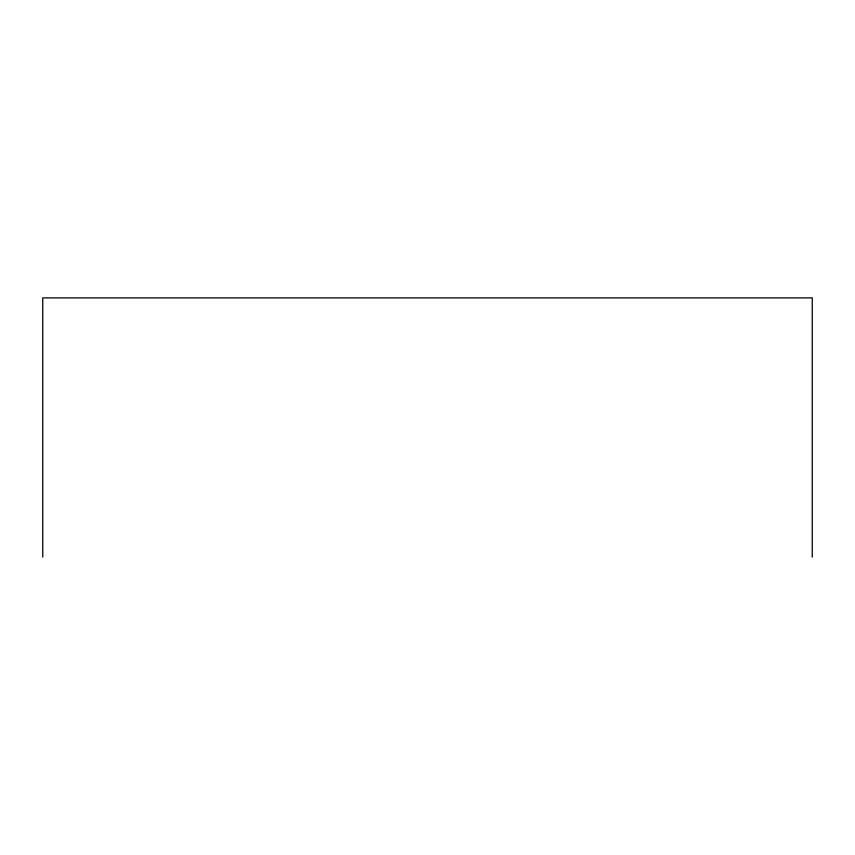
<?xml version="1.0" encoding="UTF-8"?>
<svg xmlns="http://www.w3.org/2000/svg" width="855" height="855" viewBox="0 0 855 855"><rect width="100%" height="100%" fill="white"/><g stroke="black" fill="none" stroke-linecap="round" stroke-linejoin="round"><path stroke-width="1.28" d="M812.25 557.107L812.25 297.893L42.75 297.893L42.75 557.107"/></g></svg>
